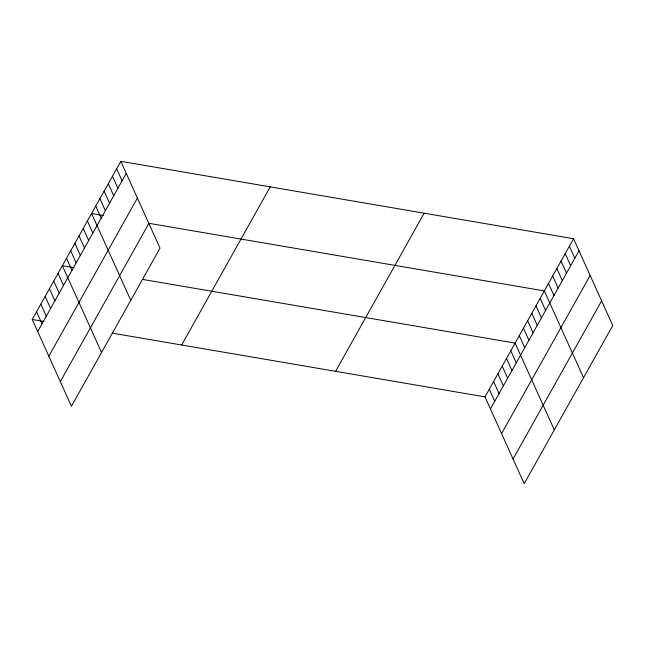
<?xml version="1.0" encoding="UTF-8"?>
<svg xmlns="http://www.w3.org/2000/svg" width="645" height="645" viewBox="0 0 645 645"><rect width="100%" height="100%" fill="white"/><g stroke="black" fill="none" stroke-linecap="round" stroke-linejoin="round"><path stroke-width="0.97" d="M120.809 161.331L160 248.131L71.442 406.269L32.25 319.469L120.809 161.331L573.558 238.731L612.75 325.531L524.192 483.669L485 396.869L573.558 238.731M37.7 331.53L126.251 173.392M48.835 356.193L137.393 198.055M60.307 381.606L148.866 223.468M181.656 345.011L270.215 186.873M335.594 371.327L424.152 213.189M490.45 408.938L579.008 250.792M501.584 433.601L590.143 275.455M513.057 459.006L601.616 300.868M103.305 215.519L91.582 213.519L130.774 300.312M148.221 223.202L544.332 290.919L583.523 377.72M74.078 267.707L62.363 265.7L101.547 352.501M142.432 279.39L515.113 343.108L554.305 429.901M32.25 319.469L43.965 321.476M112.327 333.159L485 396.869M569.382 246.188L574.832 258.25M565.205 253.638L570.656 265.708M561.037 261.096L566.479 273.158M556.861 268.554L562.303 280.615M552.684 276.004L558.135 288.073M548.508 283.461L553.958 295.523M540.163 298.369L545.606 310.439M535.987 305.827L541.429 317.888M531.811 313.285L537.253 325.346M527.634 320.742L533.084 332.804M523.458 328.192L528.908 340.254M519.29 335.65L524.732 347.711M510.808 350.783L516.258 362.845M506.51 358.467L511.953 370.528M502.205 366.15L507.655 378.212M497.908 373.826L503.35 385.887M493.602 381.509L499.053 393.571M489.305 389.193L494.747 401.255M116.632 168.788L122.082 180.85M112.456 176.238L117.906 188.3M108.279 183.696L113.73 195.758M104.111 191.154L109.553 203.215M99.935 198.604L105.377 210.665M95.758 206.061L101.209 218.123M87.406 220.969L92.856 233.03M83.237 228.427L88.679 240.488M79.061 235.885L84.503 247.946M74.885 243.334L80.327 255.396M70.708 250.792L76.158 262.854M66.532 258.25L71.982 270.311M58.058 273.383L63.508 285.445M53.761 281.067L59.203 293.128M49.455 288.742L54.906 300.812M45.158 296.426L50.6 308.487M40.853 304.109L46.303 316.171M36.555 311.785L41.998 323.855"/></g></svg>
